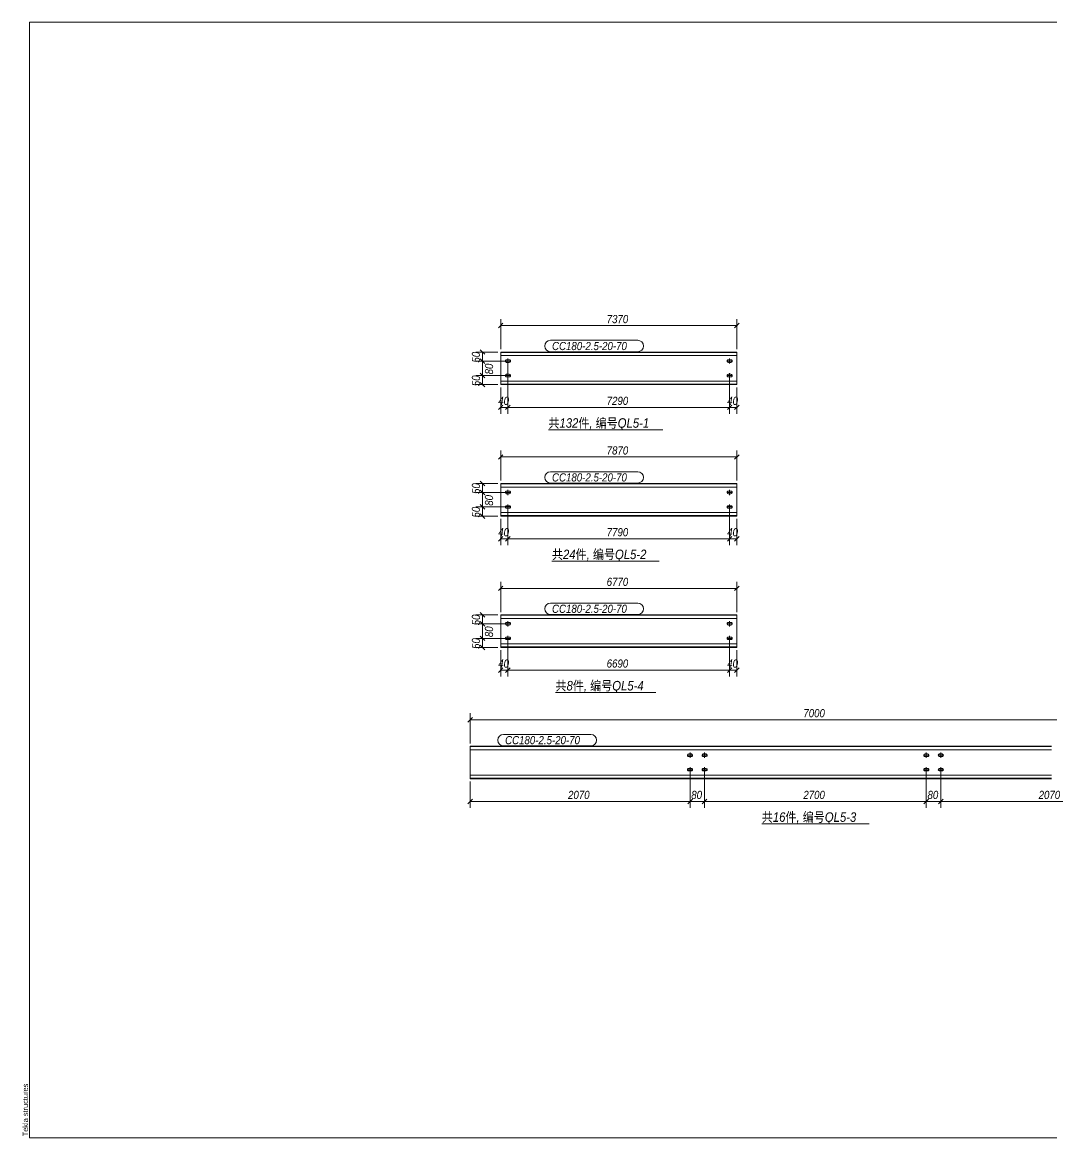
# Model space of a CAD drawing. Extents: x 857 to 4439, y -1249 to 4637.
# Drawn here: x 860.4 to 1238.6, y 1679.9 to 2089.9 of the extents above; entities that cross this region are included whole.
import ezdxf

# ---------------------------------------------------------------- set-up
doc = ezdxf.new("R2010")
doc.units = 0
doc.header["$LTSCALE"] = 1000
doc.header["$MEASUREMENT"] = 0
doc.linetypes.add('XKITLINE00', pattern=[0])
doc.linetypes.add('XKITLINE02', pattern=[4, 2, -2])
for name, color, linetype, lineweight in [('Bolt', 7, 'Continuous', 0), ('DrawingSheet', 5, 'Continuous', 0), ('OtherObjectType', 1, 'Continuous', 0), ('Part', 2, 'Continuous', 0), ('PartMark', 3, 'Continuous', 0), ('Z-DIMENSIONS', 1, 'Continuous', 0)]:
    doc.layers.add(name, color=color, linetype=linetype, lineweight=lineweight)
doc.styles.add('Arial', font='arial.ttf')
doc.styles.add('Arial Italic', font='ariali.ttf')

# ---------------------------------------------------------------- blocks, each defined once
blk = doc.blocks.new('天窗墙檩')
at = {"layer": 'Bolt', "color": 3, "linetype": 'XKITLINE00', "lineweight": 0}
for p, q in [((180.86, 291.4), (180.86, 289.53)), ((262.34, 291.4), (262.34, 289.53)), ((179.96, 290.64), (179.92, 290.46)), ((179.92, 290.46), (179.92, 290.46)), ((179.92, 290.46), (179.96, 290.28)), ((181.79, 290.46), (179.92, 290.46)), ((180.06, 290.79), (179.96, 290.64)), ((179.96, 290.28), (180.06, 290.13)), ((180.21, 290.89), (180.06, 290.79)), ((180.06, 290.13), (180.21, 290.03)), ((180.39, 290.93), (180.21, 290.89)), ((180.21, 290.03), (180.39, 290)), ((181.32, 290.93), (180.39, 290.93)), ((180.39, 290), (181.32, 290)), ((181.5, 290.89), (181.32, 290.93)), ((181.32, 290), (181.5, 290.03)), ((181.65, 290.79), (181.5, 290.89)), ((181.5, 290.03), (181.65, 290.13)), ((181.75, 290.64), (181.65, 290.79)), ((181.65, 290.13), (181.75, 290.28)), ((181.79, 290.46), (181.75, 290.64)), ((181.75, 290.28), (181.79, 290.46)), ((181.79, 290.46), (181.79, 290.46)), ((261.44, 290.64), (261.41, 290.46)), ((261.41, 290.46), (261.41, 290.46)), ((261.41, 290.46), (261.44, 290.28)), ((263.27, 290.46), (261.41, 290.46)), ((261.54, 290.79), (261.44, 290.64)), ((261.44, 290.28), (261.54, 290.13)), ((261.7, 290.89), (261.54, 290.79)), ((261.54, 290.13), (261.7, 290.03)), ((261.87, 290.93), (261.7, 290.89)), ((261.7, 290.03), (261.87, 290)), ((262.81, 290.93), (261.87, 290.93)), ((261.87, 290), (262.81, 290)), ((262.99, 290.89), (262.81, 290.93)), ((262.81, 290), (262.99, 290.03)), ((263.14, 290.79), (262.99, 290.89)), ((262.99, 290.03), (263.14, 290.13)), ((263.24, 290.64), (263.14, 290.79)), ((263.14, 290.13), (263.24, 290.28)), ((263.27, 290.46), (263.24, 290.64)), ((263.24, 290.28), (263.27, 290.46)), ((263.27, 290.46), (263.27, 290.46)), ((179.96, 285.31), (179.92, 285.13)), ((179.92, 285.13), (179.92, 285.13)), ((179.92, 285.13), (179.96, 284.95)), ((181.79, 285.13), (179.92, 285.13)), ((180.06, 285.46), (179.96, 285.31)), ((179.96, 284.95), (180.06, 284.8)), ((180.21, 285.56), (180.06, 285.46)), ((180.06, 284.8), (180.21, 284.7)), ((180.39, 285.6), (180.21, 285.56)), ((180.21, 284.7), (180.39, 284.66)), ((181.32, 285.6), (180.39, 285.6)), ((180.39, 284.66), (181.32, 284.66)), ((180.86, 286.06), (180.86, 284.2)), ((181.5, 285.56), (181.32, 285.6)), ((181.32, 284.66), (181.5, 284.7)), ((181.65, 285.46), (181.5, 285.56)), ((181.5, 284.7), (181.65, 284.8)), ((181.75, 285.31), (181.65, 285.46)), ((181.65, 284.8), (181.75, 284.95)), ((181.79, 285.13), (181.75, 285.31)), ((181.75, 284.95), (181.79, 285.13)), ((181.79, 285.13), (181.79, 285.13)), ((261.44, 285.31), (261.41, 285.13)), ((261.41, 285.13), (261.41, 285.13)), ((261.41, 285.13), (261.44, 284.95)), ((263.27, 285.13), (261.41, 285.13)), ((261.54, 285.46), (261.44, 285.31)), ((261.44, 284.95), (261.54, 284.8)), ((261.7, 285.56), (261.54, 285.46)), ((261.54, 284.8), (261.7, 284.7)), ((261.87, 285.6), (261.7, 285.56)), ((261.7, 284.7), (261.87, 284.66)), ((262.81, 285.6), (261.87, 285.6)), ((261.87, 284.66), (262.81, 284.66)), ((262.34, 286.06), (262.34, 284.2)), ((262.99, 285.56), (262.81, 285.6)), ((262.81, 284.66), (262.99, 284.7)), ((263.14, 285.46), (262.99, 285.56)), ((262.99, 284.7), (263.14, 284.8)), ((263.24, 285.31), (263.14, 285.46)), ((263.14, 284.8), (263.24, 284.95)), ((263.27, 285.13), (263.24, 285.31)), ((263.24, 284.95), (263.27, 285.13)), ((263.27, 285.13), (263.27, 285.13)), ((179.96, 242.35), (179.92, 242.17)), ((179.92, 242.17), (179.92, 242.17)), ((179.92, 242.17), (179.96, 242)), ((181.79, 242.17), (179.92, 242.17)), ((180.06, 242.5), (179.96, 242.35)), ((179.96, 242), (180.06, 241.84)), ((180.21, 242.61), (180.06, 242.5)), ((180.39, 242.64), (180.21, 242.61)), ((181.32, 242.64), (180.39, 242.64)), ((180.86, 243.11), (180.86, 241.24)), ((181.5, 242.61), (181.32, 242.64)), ((181.65, 242.5), (181.5, 242.61)), ((181.75, 242.35), (181.65, 242.5)), ((181.65, 241.84), (181.75, 242)), ((181.79, 242.17), (181.75, 242.35)), ((181.75, 242), (181.79, 242.17)), ((181.79, 242.17), (181.79, 242.17)), ((261.44, 242.35), (261.41, 242.17)), ((261.41, 242.17), (261.41, 242.17)), ((261.41, 242.17), (261.44, 242)), ((263.27, 242.17), (261.41, 242.17)), ((261.54, 242.5), (261.44, 242.35)), ((261.44, 242), (261.54, 241.84)), ((261.7, 242.61), (261.54, 242.5)), ((261.87, 242.64), (261.7, 242.61)), ((262.81, 242.64), (261.87, 242.64)), ((262.34, 243.11), (262.34, 241.24)), ((262.99, 242.61), (262.81, 242.64)), ((263.14, 242.5), (262.99, 242.61)), ((263.24, 242.35), (263.14, 242.5)), ((263.14, 241.84), (263.24, 242)), ((263.27, 242.17), (263.24, 242.35)), ((263.24, 242), (263.27, 242.17)), ((263.27, 242.17), (263.27, 242.17)), ((180.06, 241.84), (180.21, 241.74)), ((180.21, 241.74), (180.39, 241.71)), ((180.39, 241.71), (181.32, 241.71)), ((181.32, 241.71), (181.5, 241.74)), ((181.5, 241.74), (181.65, 241.84)), ((261.54, 241.84), (261.7, 241.74)), ((261.7, 241.74), (261.87, 241.71)), ((261.87, 241.71), (262.81, 241.71)), ((262.81, 241.71), (262.99, 241.74)), ((262.99, 241.74), (263.14, 241.84)), ((179.96, 237.02), (179.92, 236.84)), ((179.92, 236.84), (179.92, 236.84)), ((179.92, 236.84), (179.96, 236.66)), ((181.79, 236.84), (179.92, 236.84)), ((180.06, 237.17), (179.96, 237.02)), ((179.96, 236.66), (180.06, 236.51)), ((180.21, 237.27), (180.06, 237.17)), ((180.06, 236.51), (180.21, 236.41)), ((180.39, 237.31), (180.21, 237.27)), ((180.21, 236.41), (180.39, 236.37)), ((181.32, 237.31), (180.39, 237.31)), ((180.39, 236.37), (181.32, 236.37)), ((180.86, 237.77), (180.86, 235.91)), ((181.5, 237.27), (181.32, 237.31)), ((181.32, 236.37), (181.5, 236.41)), ((181.65, 237.17), (181.5, 237.27)), ((181.5, 236.41), (181.65, 236.51)), ((181.75, 237.02), (181.65, 237.17)), ((181.65, 236.51), (181.75, 236.66)), ((181.79, 236.84), (181.75, 237.02)), ((181.75, 236.66), (181.79, 236.84)), ((181.79, 236.84), (181.79, 236.84)), ((261.44, 237.02), (261.41, 236.84)), ((261.41, 236.84), (261.41, 236.84)), ((261.41, 236.84), (261.44, 236.66)), ((263.27, 236.84), (261.41, 236.84)), ((261.54, 237.17), (261.44, 237.02)), ((261.44, 236.66), (261.54, 236.51)), ((261.7, 237.27), (261.54, 237.17)), ((261.54, 236.51), (261.7, 236.41)), ((261.87, 237.31), (261.7, 237.27)), ((261.7, 236.41), (261.87, 236.37)), ((262.81, 237.31), (261.87, 237.31)), ((261.87, 236.37), (262.81, 236.37)), ((262.34, 237.77), (262.34, 235.91)), ((262.99, 237.27), (262.81, 237.31)), ((262.81, 236.37), (262.99, 236.41)), ((263.14, 237.17), (262.99, 237.27)), ((262.99, 236.41), (263.14, 236.51)), ((263.24, 237.02), (263.14, 237.17)), ((263.14, 236.51), (263.24, 236.66)), ((263.27, 236.84), (263.24, 237.02)), ((263.24, 236.66), (263.27, 236.84)), ((263.27, 236.84), (263.27, 236.84)), ((179.96, 194.07), (179.92, 193.89)), ((179.92, 193.89), (179.92, 193.89)), ((179.92, 193.89), (179.96, 193.71)), ((181.79, 193.89), (179.92, 193.89)), ((180.06, 194.22), (179.96, 194.07)), ((179.96, 193.71), (180.06, 193.56)), ((180.21, 194.32), (180.06, 194.22)), ((180.06, 193.56), (180.21, 193.46)), ((180.39, 194.35), (180.21, 194.32)), ((180.21, 193.46), (180.39, 193.42)), ((181.32, 194.35), (180.39, 194.35)), ((180.39, 193.42), (181.32, 193.42)), ((180.86, 194.82), (180.86, 192.95)), ((181.5, 194.32), (181.32, 194.35)), ((181.32, 193.42), (181.5, 193.46)), ((181.65, 194.22), (181.5, 194.32)), ((181.5, 193.46), (181.65, 193.56)), ((181.75, 194.07), (181.65, 194.22)), ((181.65, 193.56), (181.75, 193.71)), ((181.79, 193.89), (181.75, 194.07)), ((181.75, 193.71), (181.79, 193.89)), ((181.79, 193.89), (181.79, 193.89)), ((261.44, 194.07), (261.41, 193.89)), ((261.41, 193.89), (261.41, 193.89)), ((261.41, 193.89), (261.44, 193.71)), ((263.27, 193.89), (261.41, 193.89)), ((261.54, 194.22), (261.44, 194.07)), ((261.44, 193.71), (261.54, 193.56)), ((261.7, 194.32), (261.54, 194.22)), ((261.54, 193.56), (261.7, 193.46)), ((261.87, 194.35), (261.7, 194.32)), ((261.7, 193.46), (261.87, 193.42)), ((262.81, 194.35), (261.87, 194.35)), ((261.87, 193.42), (262.81, 193.42)), ((262.34, 194.82), (262.34, 192.95)), ((262.99, 194.32), (262.81, 194.35)), ((262.81, 193.42), (262.99, 193.46)), ((263.14, 194.22), (262.99, 194.32)), ((262.99, 193.46), (263.14, 193.56)), ((263.24, 194.07), (263.14, 194.22)), ((263.14, 193.56), (263.24, 193.71)), ((263.27, 193.89), (263.24, 194.07)), ((263.24, 193.71), (263.27, 193.89)), ((263.27, 193.89), (263.27, 193.89)), ((179.96, 188.73), (179.92, 188.55)), ((180.06, 188.88), (179.96, 188.73)), ((180.21, 188.98), (180.06, 188.88)), ((180.39, 189.02), (180.21, 188.98)), ((181.32, 189.02), (180.39, 189.02)), ((180.86, 189.49), (180.86, 187.62)), ((181.5, 188.98), (181.32, 189.02)), ((181.65, 188.88), (181.5, 188.98)), ((181.75, 188.73), (181.65, 188.88)), ((181.79, 188.55), (181.75, 188.73)), ((261.44, 188.73), (261.41, 188.55)), ((261.54, 188.88), (261.44, 188.73)), ((261.7, 188.98), (261.54, 188.88)), ((261.87, 189.02), (261.7, 188.98)), ((262.81, 189.02), (261.87, 189.02)), ((262.34, 189.49), (262.34, 187.62)), ((262.99, 188.98), (262.81, 189.02)), ((263.14, 188.88), (262.99, 188.98)), ((263.24, 188.73), (263.14, 188.88)), ((263.27, 188.55), (263.24, 188.73)), ((179.92, 188.55), (179.92, 188.55)), ((179.92, 188.55), (179.96, 188.37)), ((181.79, 188.55), (179.92, 188.55)), ((179.96, 188.37), (180.06, 188.22)), ((180.06, 188.22), (180.21, 188.12)), ((180.21, 188.12), (180.39, 188.09)), ((180.39, 188.09), (181.32, 188.09)), ((181.32, 188.09), (181.5, 188.12)), ((181.5, 188.12), (181.65, 188.22)), ((181.65, 188.22), (181.75, 188.37)), ((181.75, 188.37), (181.79, 188.55)), ((181.79, 188.55), (181.79, 188.55)), ((261.41, 188.55), (261.41, 188.55)), ((261.41, 188.55), (261.44, 188.37)), ((263.27, 188.55), (261.41, 188.55)), ((261.44, 188.37), (261.54, 188.22)), ((261.54, 188.22), (261.7, 188.12)), ((261.7, 188.12), (261.87, 188.09)), ((261.87, 188.09), (262.81, 188.09)), ((262.81, 188.09), (262.99, 188.12)), ((262.99, 188.12), (263.14, 188.22)), ((263.14, 188.22), (263.24, 188.37)), ((263.24, 188.37), (263.27, 188.55)), ((263.27, 188.55), (263.27, 188.55)), ((246.9, 145.78), (246.86, 145.6)), ((246.86, 145.6), (246.86, 145.6)), ((246.86, 145.6), (246.9, 145.42)), ((246.86, 145.6), (248.73, 145.6)), ((247, 145.93), (246.9, 145.78)), ((246.9, 145.42), (247, 145.27)), ((247.15, 146.03), (247, 145.93)), ((247, 145.27), (247.15, 145.17)), ((247.33, 146.07), (247.15, 146.03)), ((247.15, 145.17), (247.33, 145.13)), ((248.26, 146.07), (247.33, 146.07)), ((247.33, 145.13), (248.26, 145.13)), ((247.79, 144.67), (247.79, 146.53)), ((248.44, 146.03), (248.26, 146.07)), ((248.26, 145.13), (248.44, 145.17)), ((248.59, 145.93), (248.44, 146.03)), ((248.44, 145.17), (248.59, 145.27)), ((248.69, 145.78), (248.59, 145.93)), ((248.59, 145.27), (248.69, 145.42)), ((248.73, 145.6), (248.69, 145.78)), ((248.69, 145.42), (248.73, 145.6)), ((248.73, 145.6), (248.73, 145.6)), ((252.23, 145.78), (252.19, 145.6)), ((252.19, 145.6), (252.19, 145.6)), ((252.19, 145.6), (252.23, 145.42)), ((252.19, 145.6), (254.06, 145.6)), ((252.33, 145.93), (252.23, 145.78)), ((252.23, 145.42), (252.33, 145.27)), ((252.48, 146.03), (252.33, 145.93)), ((252.33, 145.27), (252.48, 145.17)), ((252.66, 146.07), (252.48, 146.03)), ((252.48, 145.17), (252.66, 145.13)), ((253.59, 146.07), (252.66, 146.07)), ((252.66, 145.13), (253.59, 145.13)), ((253.13, 144.67), (253.13, 146.53)), ((253.77, 146.03), (253.59, 146.07)), ((253.59, 145.13), (253.77, 145.17)), ((253.92, 145.93), (253.77, 146.03)), ((253.77, 145.17), (253.92, 145.27)), ((254.02, 145.78), (253.92, 145.93)), ((253.92, 145.27), (254.02, 145.42)), ((254.06, 145.6), (254.02, 145.78)), ((254.02, 145.42), (254.06, 145.6)), ((254.06, 145.6), (254.06, 145.6)), ((333.71, 145.78), (333.68, 145.6)), ((333.68, 145.6), (333.68, 145.6)), ((333.68, 145.6), (333.71, 145.42)), ((333.68, 145.6), (335.55, 145.6)), ((333.82, 145.93), (333.71, 145.78)), ((333.71, 145.42), (333.82, 145.27)), ((333.97, 146.03), (333.82, 145.93)), ((333.82, 145.27), (333.97, 145.17)), ((334.15, 146.07), (333.97, 146.03)), ((333.97, 145.17), (334.15, 145.13)), ((335.08, 146.07), (334.15, 146.07)), ((334.15, 145.13), (335.08, 145.13)), ((334.61, 144.67), (334.61, 146.53)), ((335.26, 146.03), (335.08, 146.07)), ((335.08, 145.13), (335.26, 145.17)), ((335.41, 145.93), (335.26, 146.03)), ((335.26, 145.17), (335.41, 145.27)), ((335.51, 145.78), (335.41, 145.93)), ((335.41, 145.27), (335.51, 145.42)), ((335.55, 145.6), (335.51, 145.78)), ((335.51, 145.42), (335.55, 145.6)), ((335.55, 145.6), (335.55, 145.6)), ((339.05, 145.78), (339.01, 145.6)), ((339.01, 145.6), (339.01, 145.6)), ((339.01, 145.6), (339.05, 145.42)), ((339.01, 145.6), (340.88, 145.6)), ((339.15, 145.93), (339.05, 145.78)), ((339.05, 145.42), (339.15, 145.27)), ((339.3, 146.03), (339.15, 145.93)), ((339.15, 145.27), (339.3, 145.17)), ((339.48, 146.07), (339.3, 146.03)), ((339.3, 145.17), (339.48, 145.13)), ((340.41, 146.07), (339.48, 146.07)), ((339.48, 145.13), (340.41, 145.13)), ((339.95, 144.67), (339.95, 146.53)), ((340.59, 146.03), (340.41, 146.07)), ((340.41, 145.13), (340.59, 145.17)), ((340.74, 145.93), (340.59, 146.03)), ((340.59, 145.17), (340.74, 145.27)), ((340.84, 145.78), (340.74, 145.93)), ((340.74, 145.27), (340.84, 145.42)), ((340.88, 145.6), (340.84, 145.78)), ((340.84, 145.42), (340.88, 145.6)), ((340.88, 145.6), (340.88, 145.6)), ((246.9, 140.44), (246.86, 140.27)), ((246.86, 140.27), (246.86, 140.27)), ((246.86, 140.27), (246.9, 140.09)), ((246.86, 140.27), (248.73, 140.27)), ((247, 140.6), (246.9, 140.44)), ((246.9, 140.09), (247, 139.94)), ((247.15, 140.7), (247, 140.6)), ((247, 139.94), (247.15, 139.83)), ((247.33, 140.73), (247.15, 140.7)), ((247.15, 139.83), (247.33, 139.8)), ((248.26, 140.73), (247.33, 140.73)), ((247.33, 139.8), (248.26, 139.8)), ((247.79, 139.33), (247.79, 141.2)), ((248.44, 140.7), (248.26, 140.73)), ((248.26, 139.8), (248.44, 139.83)), ((248.59, 140.6), (248.44, 140.7)), ((248.44, 139.83), (248.59, 139.94)), ((248.69, 140.44), (248.59, 140.6)), ((248.59, 139.94), (248.69, 140.09)), ((248.73, 140.27), (248.69, 140.44)), ((248.69, 140.09), (248.73, 140.27)), ((248.73, 140.27), (248.73, 140.27)), ((252.23, 140.44), (252.19, 140.27)), ((252.19, 140.27), (252.19, 140.27)), ((252.19, 140.27), (252.23, 140.09)), ((252.19, 140.27), (254.06, 140.27)), ((252.33, 140.6), (252.23, 140.44)), ((252.23, 140.09), (252.33, 139.94)), ((252.48, 140.7), (252.33, 140.6)), ((252.33, 139.94), (252.48, 139.83)), ((252.66, 140.73), (252.48, 140.7)), ((252.48, 139.83), (252.66, 139.8)), ((253.59, 140.73), (252.66, 140.73)), ((252.66, 139.8), (253.59, 139.8)), ((253.13, 139.33), (253.13, 141.2)), ((253.77, 140.7), (253.59, 140.73)), ((253.59, 139.8), (253.77, 139.83)), ((253.92, 140.6), (253.77, 140.7)), ((253.77, 139.83), (253.92, 139.94)), ((254.02, 140.44), (253.92, 140.6)), ((253.92, 139.94), (254.02, 140.09)), ((254.06, 140.27), (254.02, 140.44)), ((254.02, 140.09), (254.06, 140.27)), ((254.06, 140.27), (254.06, 140.27)), ((333.71, 140.44), (333.68, 140.27)), ((333.68, 140.27), (333.68, 140.27)), ((333.68, 140.27), (333.71, 140.09)), ((333.68, 140.27), (335.55, 140.27)), ((333.82, 140.6), (333.71, 140.44)), ((333.71, 140.09), (333.82, 139.94)), ((333.97, 140.7), (333.82, 140.6)), ((333.82, 139.94), (333.97, 139.83)), ((334.15, 140.73), (333.97, 140.7)), ((333.97, 139.83), (334.15, 139.8)), ((335.08, 140.73), (334.15, 140.73)), ((334.15, 139.8), (335.08, 139.8)), ((334.61, 139.33), (334.61, 141.2)), ((335.26, 140.7), (335.08, 140.73)), ((335.08, 139.8), (335.26, 139.83)), ((335.41, 140.6), (335.26, 140.7)), ((335.26, 139.83), (335.41, 139.94)), ((335.51, 140.44), (335.41, 140.6)), ((335.41, 139.94), (335.51, 140.09)), ((335.55, 140.27), (335.51, 140.44)), ((335.51, 140.09), (335.55, 140.27)), ((335.55, 140.27), (335.55, 140.27)), ((339.05, 140.44), (339.01, 140.27)), ((339.01, 140.27), (339.01, 140.27)), ((339.01, 140.27), (339.05, 140.09)), ((339.01, 140.27), (340.88, 140.27)), ((339.15, 140.6), (339.05, 140.44)), ((339.05, 140.09), (339.15, 139.94)), ((339.3, 140.7), (339.15, 140.6)), ((339.15, 139.94), (339.3, 139.83)), ((339.48, 140.73), (339.3, 140.7)), ((339.3, 139.83), (339.48, 139.8)), ((340.41, 140.73), (339.48, 140.73)), ((339.48, 139.8), (340.41, 139.8)), ((339.95, 139.33), (339.95, 141.2)), ((340.59, 140.7), (340.41, 140.73)), ((340.41, 139.8), (340.59, 139.83)), ((340.74, 140.6), (340.59, 140.7)), ((340.59, 139.83), (340.74, 139.94)), ((340.84, 140.44), (340.74, 140.6)), ((340.74, 139.94), (340.84, 140.09)), ((340.88, 140.27), (340.84, 140.44)), ((340.84, 140.09), (340.88, 140.27)), ((340.88, 140.27), (340.88, 140.27))]:
    blk.add_line(p, q, dxfattribs=at)
at = {"layer": 'DrawingSheet', "color": 5, "linetype": 'XKITLINE00', "lineweight": 0}
for p, q in [((589, 415), (5, 415)), ((5, 415), (5, 5)), ((5, 5), (589, 5))]:
    blk.add_line(p, q, dxfattribs=at)
at = {"layer": 'OtherObjectType', "color": 1, "linetype": 'XKITLINE00', "lineweight": 0}
for p, q in [((195.74, 265.21), (237.76, 265.21)), ((197.04, 216.92), (236.46, 216.92)), ((198.34, 168.64), (235.16, 168.64)), ((274.16, 120.35), (313.58, 120.35))]:
    blk.add_line(p, q, dxfattribs=at)
at = {"layer": 'Part', "color": 2, "linetype": 'XKITLINE00', "lineweight": 0}
for p, q in [((178.19, 281.8), (178.19, 293.8)), ((221.55, 293.8), (178.19, 293.8)), ((221.55, 292.46), (178.19, 292.46)), ((265.01, 293.8), (221.65, 293.8)), ((265.01, 292.46), (221.65, 292.46)), ((265.01, 281.8), (265.01, 293.8)), ((221.55, 283.13), (178.19, 283.13)), ((265.01, 283.13), (221.65, 283.13)), ((221.55, 281.8), (178.19, 281.8)), ((265.01, 281.8), (221.65, 281.8)), ((178.19, 233.51), (178.19, 245.51)), ((221.55, 245.51), (178.19, 245.51)), ((221.55, 244.17), (178.19, 244.17)), ((265.01, 245.51), (221.65, 245.51)), ((265.01, 244.17), (221.65, 244.17)), ((265.01, 233.51), (265.01, 245.51)), ((221.55, 234.84), (178.19, 234.84)), ((265.01, 234.84), (221.65, 234.84)), ((221.55, 233.51), (178.19, 233.51)), ((265.01, 233.51), (221.65, 233.51)), ((178.19, 197.22), (178.19, 185.22)), ((221.55, 197.22), (178.19, 197.22)), ((265.01, 197.22), (221.65, 197.22)), ((265.01, 185.22), (265.01, 197.22)), ((221.55, 195.89), (178.19, 195.89)), ((265.01, 195.89), (221.65, 195.89)), ((221.55, 186.55), (178.19, 186.55)), ((178.19, 185.22), (221.55, 185.22)), ((265.01, 186.55), (221.65, 186.55)), ((221.65, 185.22), (265.01, 185.22)), ((167, 148.93), (167, 136.93)), ((167, 148.93), (207, 148.93)), ((207.1, 148.93), (293.82, 148.93)), ((293.92, 148.93), (380.64, 148.93)), ((207, 147.6), (167, 147.6)), ((293.82, 147.6), (207.1, 147.6)), ((380.64, 147.6), (293.92, 147.6)), ((207, 138.27), (167, 138.27)), ((167, 136.93), (207, 136.93)), ((293.82, 138.27), (207.1, 138.27)), ((207.1, 136.93), (293.82, 136.93)), ((380.64, 138.27), (293.92, 138.27)), ((293.92, 136.93), (380.64, 136.93))]:
    blk.add_line(p, q, dxfattribs=at)
at = {"layer": 'Part', "color": 7, "linetype": 'XKITLINE02', "lineweight": 0}
for p, q in [((221.55, 293.63), (178.19, 293.63)), ((265.01, 293.63), (221.65, 293.63)), ((221.55, 281.96), (178.19, 281.96)), ((265.01, 281.96), (221.65, 281.96)), ((221.55, 245.34), (178.19, 245.34)), ((265.01, 245.34), (221.65, 245.34)), ((221.55, 233.67), (178.19, 233.67)), ((265.01, 233.67), (221.65, 233.67)), ((221.55, 197.05), (178.19, 197.05)), ((265.01, 197.05), (221.65, 197.05)), ((221.55, 185.39), (178.19, 185.39)), ((265.01, 185.39), (221.65, 185.39)), ((207, 148.77), (167, 148.77)), ((293.82, 148.77), (207.1, 148.77)), ((380.64, 148.77), (293.92, 148.77)), ((207, 137.1), (167, 137.1)), ((293.82, 137.1), (207.1, 137.1)), ((380.64, 137.1), (293.92, 137.1))]:
    blk.add_line(p, q, dxfattribs=at)
at = {"layer": 'PartMark', "color": 1, "linetype": 'XKITLINE00', "lineweight": 0}
for p, q in [((196.46, 298.1), (228.57, 298.1)), ((196.46, 293.9), (228.57, 293.9)), ((196.46, 249.81), (228.57, 249.81)), ((196.46, 245.61), (228.57, 245.61)), ((196.46, 201.52), (228.57, 201.52)), ((196.46, 197.32), (228.57, 197.32)), ((179.21, 153.23), (211.32, 153.23)), ((179.21, 149.03), (211.32, 149.03))]:
    blk.add_line(p, q, dxfattribs=at)
for centre, start, end in [((196.46, 296), 90, 270), ((228.57, 296), 270, 90), ((196.46, 247.71), 90, 270), ((228.57, 247.71), 270, 90), ((196.46, 199.42), 90, 270), ((228.57, 199.42), 270, 90), ((179.21, 151.13), 90, 270), ((211.32, 151.13), 270, 90)]:
    blk.add_arc(centre, 2.1, start, end, dxfattribs=at)
at = {"layer": 'Z-DIMENSIONS', "color": 4, "linetype": 'XKITLINE00', "lineweight": 0}
for p, q in [((179.04, 304.35), (177.34, 302.65)), ((178.19, 294.8), (178.19, 305.9)), ((178.19, 303.5), (265.01, 303.5)), ((265.86, 304.35), (264.16, 302.65)), ((265.01, 294.8), (265.01, 305.9)), ((177.19, 293.8), (169.1, 293.8)), ((170.65, 294.64), (172.35, 292.95)), ((170.65, 291.31), (172.35, 289.61)), ((170.65, 291.31), (172.35, 289.61)), ((171.5, 290.46), (171.5, 293.8)), ((179.86, 290.46), (169.1, 290.46)), ((179.86, 290.46), (169.1, 290.46)), ((171.5, 285.13), (171.5, 290.46)), ((180.86, 289.46), (180.86, 271.06)), ((180.86, 289.46), (180.86, 271.06)), ((179.86, 285.13), (169.1, 285.13)), ((179.86, 285.13), (169.1, 285.13)), ((170.65, 285.98), (172.35, 284.28)), ((170.65, 285.98), (172.35, 284.28)), ((171.5, 281.8), (171.5, 285.13)), ((262.34, 284.13), (262.34, 271.06)), ((262.34, 284.13), (262.34, 271.06)), ((177.19, 281.8), (169.1, 281.8)), ((170.65, 282.64), (172.35, 280.95)), ((178.19, 280.8), (178.19, 271.06)), ((265.01, 280.8), (265.01, 271.06)), ((179.04, 274.31), (177.34, 272.61)), ((178.19, 273.46), (180.86, 273.46)), ((181.7, 274.31), (180.01, 272.61)), ((181.7, 274.31), (180.01, 272.61)), ((180.86, 273.46), (262.34, 273.46)), ((263.19, 274.31), (261.49, 272.61)), ((263.19, 274.31), (261.49, 272.61)), ((262.34, 273.46), (265.01, 273.46)), ((265.86, 274.31), (264.16, 272.61)), ((179.04, 256.06), (177.34, 254.36)), ((178.19, 246.51), (178.19, 257.61)), ((178.19, 255.21), (265.01, 255.21)), ((265.86, 256.06), (264.16, 254.36)), ((265.01, 246.51), (265.01, 257.61)), ((170.65, 246.36), (172.35, 244.66)), ((177.19, 245.51), (169.1, 245.51)), ((179.86, 242.17), (169.1, 242.17)), ((179.86, 242.17), (169.1, 242.17)), ((170.65, 243.02), (172.35, 241.33)), ((170.65, 243.02), (172.35, 241.33)), ((171.5, 242.17), (171.5, 245.51)), ((171.5, 236.84), (171.5, 242.17)), ((179.86, 236.84), (169.1, 236.84)), ((179.86, 236.84), (169.1, 236.84)), ((170.65, 237.69), (172.35, 235.99)), ((170.65, 237.69), (172.35, 235.99)), ((170.65, 234.36), (172.35, 232.66)), ((171.5, 233.51), (171.5, 236.84)), ((180.86, 235.84), (180.86, 222.77)), ((180.86, 235.84), (180.86, 222.77)), ((262.34, 235.84), (262.34, 222.77)), ((262.34, 235.84), (262.34, 222.77)), ((177.19, 233.51), (169.1, 233.51)), ((178.19, 232.51), (178.19, 222.77)), ((265.01, 232.51), (265.01, 222.77)), ((179.04, 226.02), (177.34, 224.33)), ((181.7, 226.02), (180.01, 224.33)), ((181.7, 226.02), (180.01, 224.33)), ((263.19, 226.02), (261.49, 224.33)), ((263.19, 226.02), (261.49, 224.33)), ((265.86, 226.02), (264.16, 224.33)), ((178.19, 225.17), (180.86, 225.17)), ((180.86, 225.17), (262.34, 225.17)), ((262.34, 225.17), (265.01, 225.17)), ((178.19, 198.22), (178.19, 209.32)), ((265.01, 198.22), (265.01, 209.32)), ((179.04, 207.77), (177.34, 206.08)), ((178.19, 206.92), (265.01, 206.92)), ((265.86, 207.77), (264.16, 206.08)), ((177.19, 197.22), (169.1, 197.22)), ((170.65, 198.07), (172.35, 196.37)), ((171.5, 193.89), (171.5, 197.22)), ((179.86, 193.89), (169.1, 193.89)), ((179.86, 193.89), (169.1, 193.89)), ((170.65, 194.74), (172.35, 193.04)), ((170.65, 194.74), (172.35, 193.04)), ((171.5, 188.55), (171.5, 193.89)), ((170.65, 189.4), (172.35, 187.7)), ((170.65, 189.4), (172.35, 187.7)), ((179.86, 188.55), (169.1, 188.55)), ((179.86, 188.55), (169.1, 188.55)), ((177.19, 185.22), (169.1, 185.22)), ((170.65, 186.07), (172.35, 184.37)), ((171.5, 185.22), (171.5, 188.55)), ((180.86, 187.55), (180.86, 174.49)), ((180.86, 187.55), (180.86, 174.49)), ((262.34, 187.55), (262.34, 174.49)), ((262.34, 187.55), (262.34, 174.49)), ((178.19, 184.22), (178.19, 174.49)), ((265.01, 184.22), (265.01, 174.49)), ((179.04, 177.73), (177.34, 176.04)), ((178.19, 176.89), (180.86, 176.89)), ((181.7, 177.73), (180.01, 176.04)), ((181.7, 177.73), (180.01, 176.04)), ((180.86, 176.89), (262.34, 176.89)), ((263.19, 177.73), (261.49, 176.04)), ((263.19, 177.73), (261.49, 176.04)), ((262.34, 176.89), (265.01, 176.89)), ((265.86, 177.73), (264.16, 176.04)), ((167, 149.93), (167, 161.04)), ((167.85, 159.48), (166.15, 157.79)), ((167, 158.64), (420.74, 158.64)), ((167, 135.93), (167, 126.2)), ((247.79, 139.27), (247.79, 126.2)), ((247.79, 139.27), (247.79, 126.2)), ((253.13, 139.27), (253.13, 126.2)), ((253.13, 139.27), (253.13, 126.2)), ((334.61, 139.27), (334.61, 126.2)), ((334.61, 139.27), (334.61, 126.2)), ((339.95, 139.27), (339.95, 126.2)), ((339.95, 139.27), (339.95, 126.2)), ((167.85, 129.45), (166.15, 127.75)), ((167, 128.6), (247.79, 128.6)), ((248.64, 129.45), (246.94, 127.75)), ((248.64, 129.45), (246.94, 127.75)), ((247.79, 128.6), (253.13, 128.6)), ((253.97, 129.45), (252.28, 127.75)), ((253.97, 129.45), (252.28, 127.75)), ((253.13, 128.6), (334.61, 128.6)), ((335.46, 129.45), (333.76, 127.75)), ((335.46, 129.45), (333.76, 127.75)), ((334.61, 128.6), (339.95, 128.6)), ((340.79, 129.45), (339.1, 127.75)), ((340.79, 129.45), (339.1, 127.75)), ((339.95, 128.6), (420.74, 128.6))]:
    blk.add_line(p, q, dxfattribs=at)
at = {"layer": 'Z-DIMENSIONS', "color": 3}
for p in [(178.19, 303.5), (265.01, 303.5), (171.5, 293.8), (171.5, 290.46), (171.5, 290.46), (171.5, 285.13), (171.5, 285.13), (171.5, 281.8), (178.19, 273.46), (180.86, 273.46), (180.86, 273.46), (262.34, 273.46), (262.34, 273.46), (265.01, 273.46), (178.19, 255.21), (265.01, 255.21), (171.5, 245.51), (171.5, 242.17), (171.5, 242.17), (171.5, 236.84), (171.5, 236.84), (171.5, 233.51), (178.19, 225.17), (180.86, 225.17), (180.86, 225.17), (262.34, 225.17), (262.34, 225.17), (265.01, 225.17), (178.19, 206.92), (265.01, 206.92), (171.5, 197.22), (171.5, 193.89), (171.5, 193.89), (171.5, 188.55), (171.5, 188.55), (171.5, 185.22), (178.19, 176.89), (180.86, 176.89), (180.86, 176.89), (262.34, 176.89), (262.34, 176.89), (265.01, 176.89), (167, 158.64), (167, 128.6), (247.79, 128.6), (247.79, 128.6), (253.13, 128.6), (253.13, 128.6), (334.61, 128.6), (334.61, 128.6), (339.95, 128.6), (339.95, 128.6)]:
    blk.add_point(p, dxfattribs=at)
at = {"layer": 'DrawingSheet', "color": 5, "style": 'Arial', "width": 0.85}
blk.add_text('Tekla structures', height=2, rotation=90, dxfattribs=at).set_placement((4.5, 5.5))
at = {"layer": 'OtherObjectType', "color": 1, "style": 'Arial Italic', "width": 0.85}
for s, p in [('共132件, 编号QL5-1', (195.74, 265.96)), ('共24件, 编号QL5-2', (197.04, 217.67)), ('共8件, 编号QL5-4', (198.34, 169.39)), ('共16件, 编号QL5-3', (274.16, 121.1))]:
    blk.add_text(s, height=3.5, dxfattribs=at).set_placement(p)
at = {"layer": 'PartMark', "color": 7, "style": 'Arial Italic', "width": 0.85}
for p in [(197.06, 294.5), (197.06, 246.21), (197.06, 197.92), (179.81, 149.63)]:
    blk.add_text('CC180-2.5-20-70', height=3, dxfattribs=at).set_placement(p)
at = {"layer": 'Z-DIMENSIONS', "color": 3, "style": 'Arial Italic', "width": 0.85}
for s, p in [('7370', (217.15, 304.4)), ('40', (177.3, 274.36)), ('7290', (217.15, 274.36)), ('40', (261.45, 274.36)), ('7870', (217.15, 256.11)), ('40', (177.3, 226.07)), ('7790', (217.15, 226.07)), ('40', (261.45, 226.07)), ('6770', (217.15, 207.82)), ('40', (177.3, 177.79)), ('6690', (217.15, 177.79)), ('40', (261.45, 177.79)), ('7000', (289.42, 159.54)), ('2070', (202.95, 129.5)), ('80', (248.23, 129.5)), ('2700', (289.42, 129.5)), ('80', (335.05, 129.5)), ('2070', (375.89, 129.5))]:
    blk.add_text(s, height=3, dxfattribs=at).set_placement(p)
for s, p in [('50', (170.6, 289.9)), ('80', (175.4, 285.57)), ('50', (170.6, 281.24)), ('50', (170.6, 241.62)), ('80', (175.4, 237.28)), ('50', (170.6, 232.95)), ('50', (170.6, 193.33)), ('80', (175.4, 188.99)), ('50', (170.6, 184.66))]:
    blk.add_text(s, height=3, rotation=90.0002, dxfattribs=at).set_placement(p)

msp = doc.modelspace()

# ---------------------------------------------------------------- block references
msp.add_blockref('天窗墙檩', (857.96, 1674.95))

doc.saveas('drawing.dxf')
